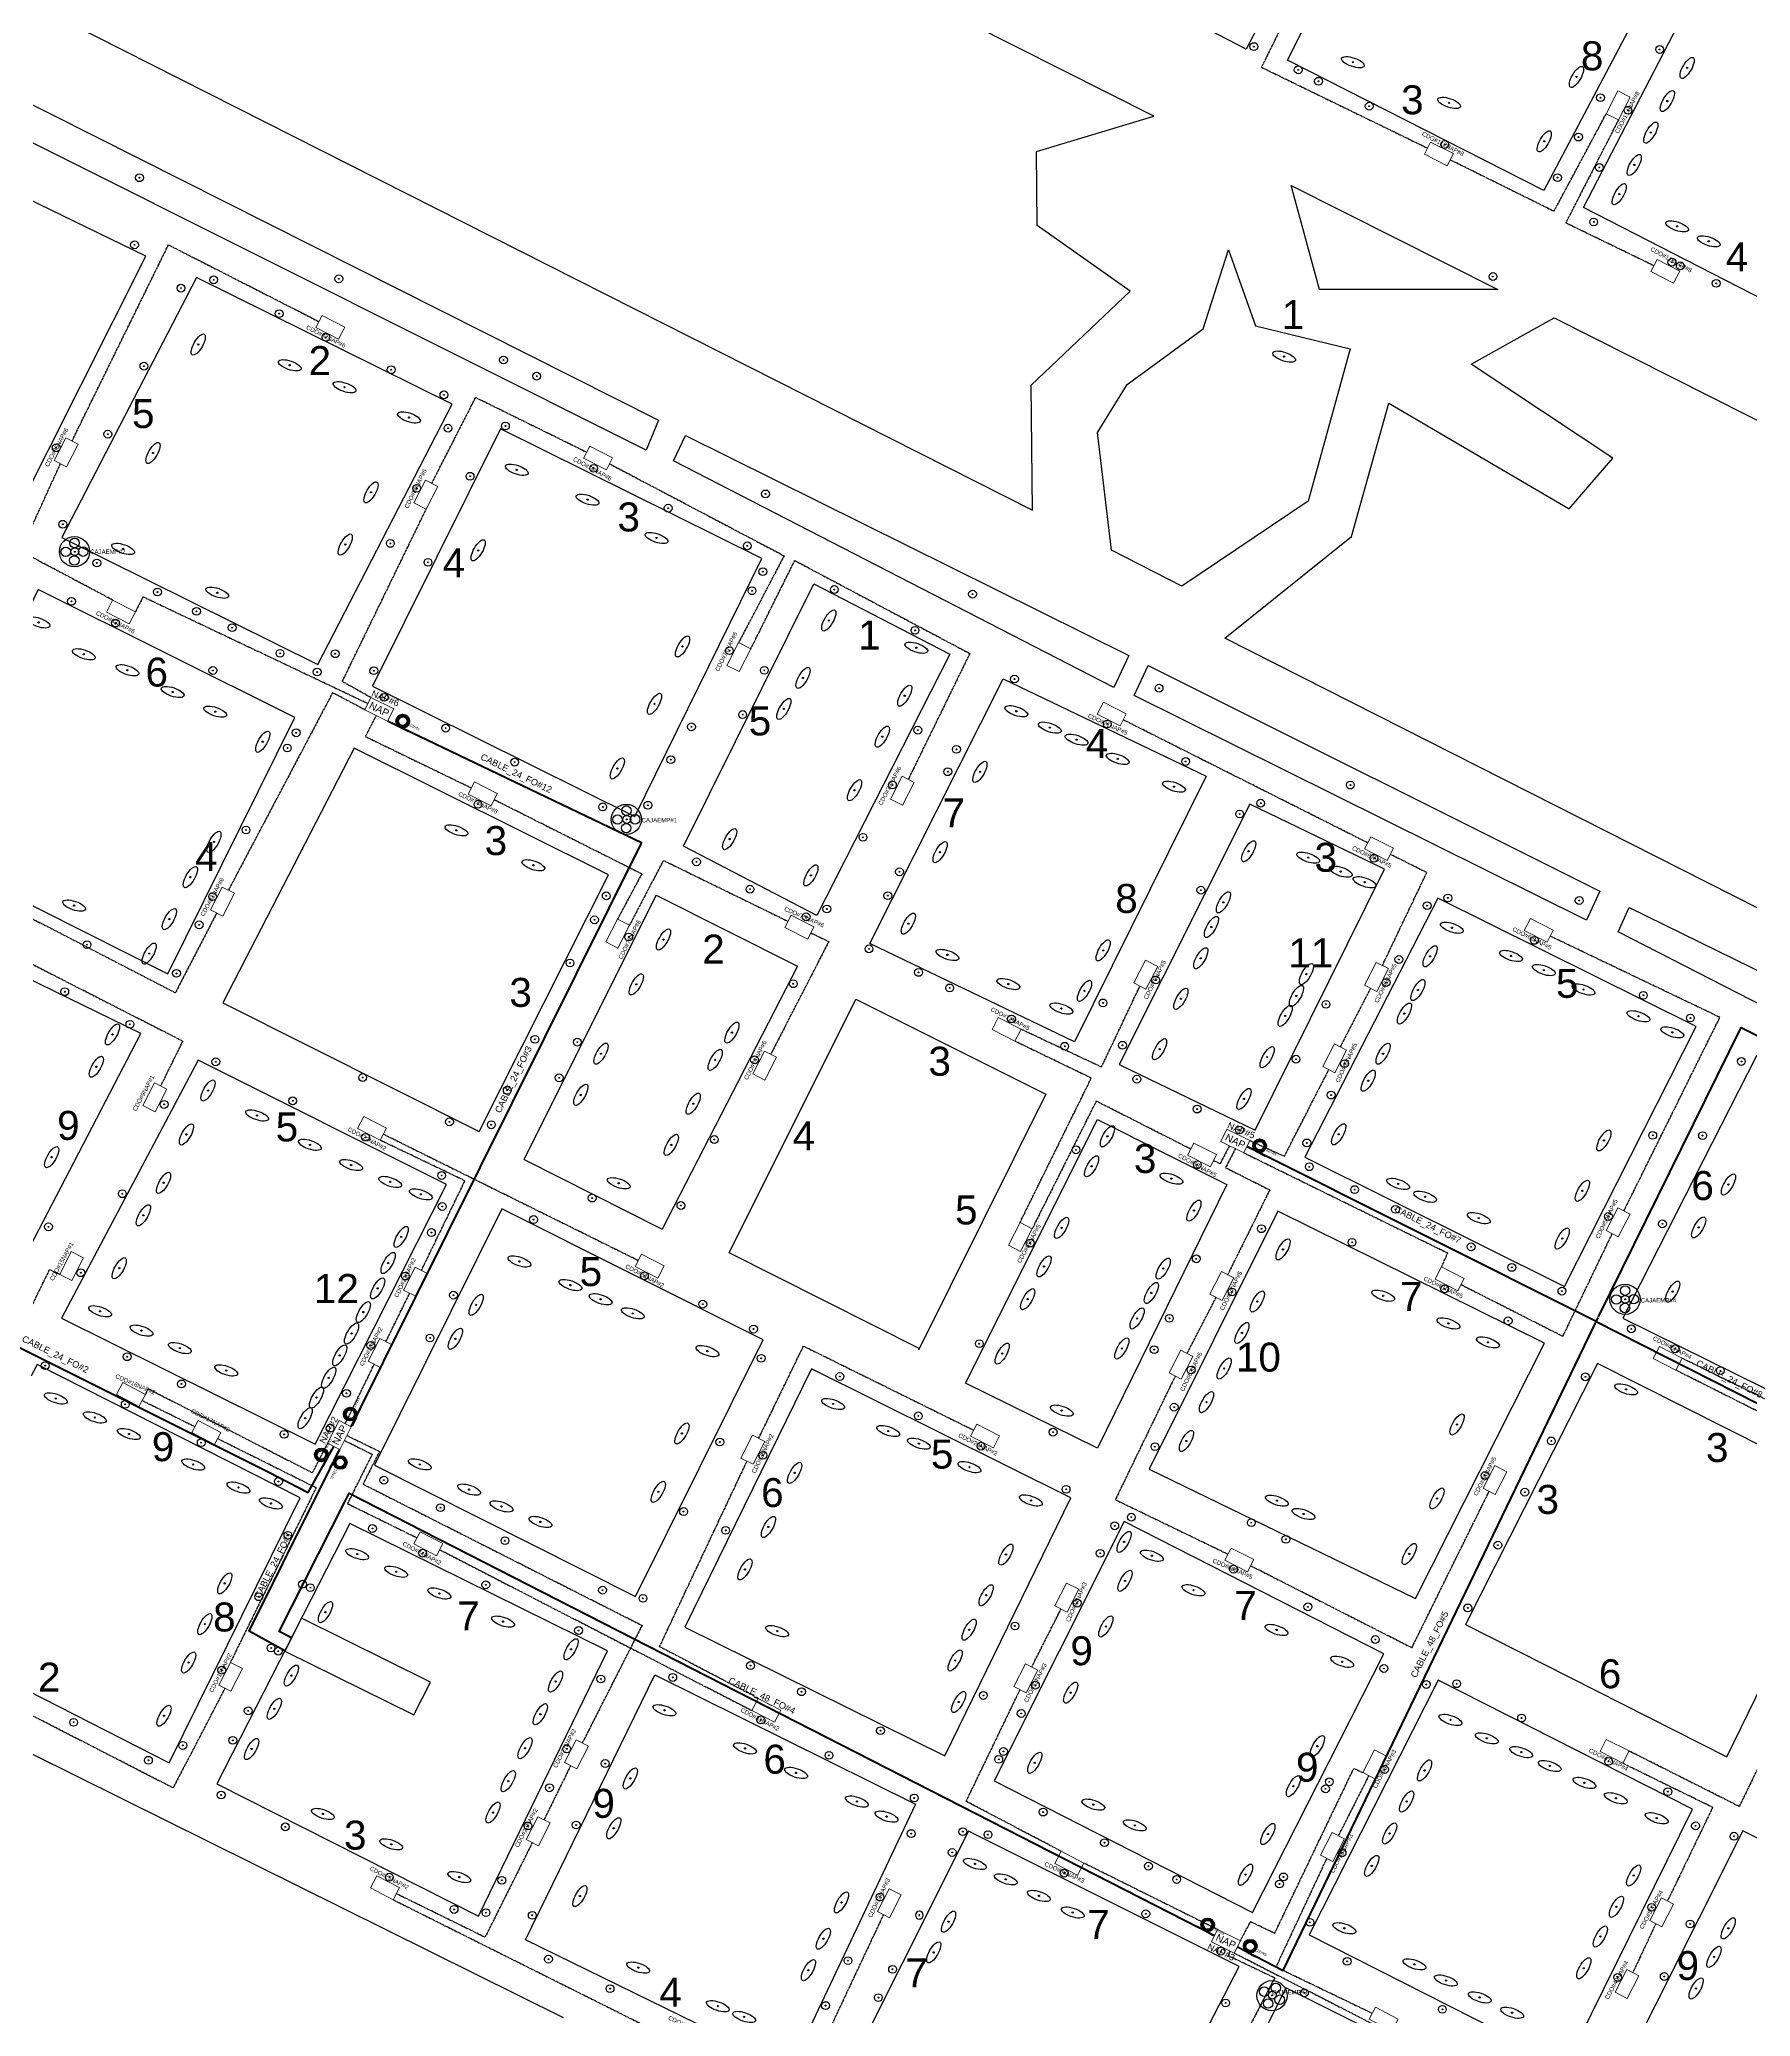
# Model space of a CAD drawing. Header units: metres. Extents: x 401117 to 403455, y 6344775 to 6346412.
# Drawn here: x 401949 to 402540, y 6345123 to 6345805 of the extents above; entities that cross this region are included whole.
import ezdxf
from ezdxf.enums import TextEntityAlignment as Align

# ---------------------------------------------------------------- set-up
doc = ezdxf.new("R2010")
doc.units = ezdxf.units.M
doc.header["$MEASUREMENT"] = 0
doc.linetypes.add('PHANTOM2', pattern=[1.25, 0.625, -0.125, 0.125, -0.125, 0.125, -0.125])
for name, color, linetype, lineweight in [('CDO', 10, 'Continuous', 20), ('Cluster', 62, 'Continuous', 30), ('Fibra_24_pelos_Diseño', 174, 'Continuous', 40), ('Fibra_48_pelos_Diseño', 32, 'Continuous', 40), ('Fibra_CDO_a_CDO', 12, 'PHANTOM2', 30), ('Fibra_NAP_a_CDO', 52, 'PHANTOM2', 30), ('NAP', 102, 'Continuous', 20), ('Nodos', 10, 'PHANTOM2', 25)]:
    doc.layers.add(name, color=color, linetype=linetype, lineweight=lineweight)
for name, color, linetype in [('CDO_name', 1, 'Continuous'), ('Empalmes', 212, 'Continuous'), ('HP_por_cuadra', 4, 'Continuous'), ('ID_CABLE', 7, 'Continuous'), ('Manzanas', 7, 'Continuous'), ('NAP_name', 102, 'Continuous'), ('Postes', 5, 'Continuous'), ('Propiedades_Servicio', 104, 'Continuous')]:
    doc.layers.add(name, color=color, linetype=linetype)
doc.layers.get('0').off()
doc.layers.get('Cluster').off()
doc.layers.get('Nodos').off()
doc.styles.get("Standard").update_dxf_attribs({"font": 'arial.ttf'})

# ---------------------------------------------------------------- blocks, each defined once
blk = doc.blocks.new('Postes')
at = {"layer": 'Postes'}
for radius in [1.35, 0.15]:
    blk.add_circle((0, 0), radius, dxfattribs=at)
blk = doc.blocks.new('HP')
blk.add_point((0, 0))
at = {"layer": 'Propiedades_Servicio'}
blk.add_circle((0, 0), 0.219, dxfattribs=at)
blk.add_ellipse((0, 0), major_axis=(2.06, 3.57), ratio=0.36506, dxfattribs=at)
blk = doc.blocks.new('HP_contador')
at = {"layer": 'HP_por_cuadra'}
blk.add_attdef('8', (-3.87, -5.87), '', height=10, dxfattribs=at)
blk = doc.blocks.new('Empalmes')
at = {"layer": 'Empalmes'}
for centre, radius in [((0, 0), 5.2), ((-3.01, -0.04), 1.64), ((0.04, 3.01), 1.64), ((3.01, 0.04), 1.64), ((-0.04, -3.01), 1.64)]:
    blk.add_circle(centre, radius, dxfattribs=at)
blk.add_point((0.01, 0), dxfattribs=at)
blk.add_point((0.01, 0), dxfattribs=at)
blk = doc.blocks.new('CDO')
at = {"layer": 'CDO'}
blk.add_lwpolyline([(-4.34, 2.51), (4.48, 2.35), (4.39, -2.37), (-4.43, -2.2)], close=True, dxfattribs=at)
at = {"layer": 'CDO', "color": 7, "flags": 2}
blk.add_attdef('CDO', (-3.67, -1.17), '', height=2.5, rotation=359.58865, dxfattribs=at)
blk = doc.blocks.new('NAP')
at = {"layer": 'NAP'}
blk.add_lwpolyline([(-4.46, -2.27), (4.36, -2.45), (4.46, 2.27), (-4.36, 2.45), (-4.46, -2.27)], dxfattribs=at)
at = {"layer": 'NAP', "color": 7}
blk.add_attdef('NAP', text='', height=2.5, rotation=359.05543, dxfattribs=at).set_placement((0.01, -1.26), align=Align.CENTER)
blk = doc.blocks.new('Ganancias')
for points in [[(0, -2.24), (-3.17, -2.3)], [(0, -1.58), (1.13, -1.51)], [(1.19, -1.91), (0, -1.88)], [(0, -2.24), (3.29, -2.28)]]:
    blk.add_lwpolyline(points)
for radius in [2.24, 1.88, 1.58]:
    blk.add_circle((0, 0), radius)
blk.add_attdef('10MTS', text='', height=1).set_placement((4.57, 0.44), align=Align.TOP_CENTER)
blk = doc.blocks.new('ACMAP_ANN_TEMPLATE_NAME_CAJA_DE_EMPALMES')
blk.add_attdef('NAME_CAJA_EMPALME', text='', height=1.5).set_placement((0, 0), align=Align.BOTTOM_LEFT)
blk = doc.blocks.new('ACMAP_ANN_TEMPLATE_NAME_CABLE')
blk.add_attdef('CABLE', text='', height=1.5).set_placement((0, 0), align=Align.MIDDLE)
blk = doc.blocks.new('ACMAP_ANN_TEMPLATE_NAME_CAJA_CDO')
at = {"layer": 'CDO_name'}
blk.add_attdef('NAME_CDO', text='', height=1.5, dxfattribs=at).set_placement((0, 0), align=Align.TOP_CENTER)
blk = doc.blocks.new('ACMAP_ANN_TEMPLATE_NAME_CAJA_NAP')
at = {"layer": 'NAP_name'}
blk.add_attdef('NAP', text='', height=1.5, dxfattribs=at).set_placement((0, 0), align=Align.TOP_CENTER)

msp = doc.modelspace()

# ---------------------------------------------------------------- linework, layer by layer
at = {"layer": 'Fibra_24_pelos_Diseño', "ltscale": 15}
for points in [[(402157.01, 6345527.46), (402157.15, 6345527.75), (402069.56, 6345569.85)], [(402057.03, 6345326.3), (402157.01, 6345527.46)], [(402486.63, 6345362.65), (402366.03, 6345422.95)], [(401855.86, 6345396.92), (402028.6, 6345310.63), (402042.19, 6345303.59), (402050.94, 6345319.5)], [(402486.63, 6345362.65), (402574.64, 6345318)], [(402034.11, 6345248.98), (402021.76, 6345255.68), (402045.44, 6345303.35), (402045.44, 6345303.35), (402053.04, 6345318.43)]]:
    msp.add_lwpolyline(points, dxfattribs=at)
at = {"layer": 'Fibra_48_pelos_Diseño'}
for points in [[(402487.37, 6345364.16), (402536.65, 6345464.12), (402749.83, 6345357.23), (402846.8, 6345544.67), (402873.33, 6345677.71), (402756.34, 6345734.73)], [(402362.78, 6345146.75), (402378.57, 6345138.58), (402487.29, 6345364)], [(402036.41, 6345253.48), (402032.1, 6345255.63), (402054.69, 6345300.09), (402056.27, 6345303.37), (402354.87, 6345150.65)]]:
    msp.add_lwpolyline(points, dxfattribs=at)
at = {"layer": 'Fibra_CDO_a_CDO'}
for points in [[(402406.33, 6345866.91), (402371.11, 6345795.47), (402428.4, 6345767.57)], [(402436.26, 6345763.56), (402472.08, 6345745.82), (402490.09, 6345779.46)], [(402494.29, 6345777.3), (402476.13, 6345741.81), (402506.53, 6345727.05)], [(401960.66, 6345666.5), (401993.92, 6345734.19), (402045.87, 6345707.7)], [(402084.78, 6345651.86), (402099.95, 6345681.52), (402138.28, 6345662.63)], [(401908.11, 6345652.26), (401945.08, 6345633.22), (401956.63, 6345658.65)], [(402146.14, 6345658.61), (402206.36, 6345626.87), (402190.69, 6345596.88)], [(401974.67, 6345611.59), (401905.96, 6345648.06)], [(402194.89, 6345594.73), (402210.04, 6345625.23), (402270.45, 6345593.15), (402249.2, 6345549.67)], [(402407.73, 6345527.82), (402323.39, 6345570.26)], [(402010.58, 6345503.61), (401996.28, 6345476.03), (401892.8, 6345529.51), (401903.02, 6345549.32)], [(402106.33, 6345542.73), (402157.28, 6345517.12), (402148.89, 6345501.49)], [(402412.82, 6345485.46), (402428.14, 6345517.53), (402415.59, 6345523.81)], [(402153.08, 6345499.34), (402164.78, 6345521.71), (402207.75, 6345500.71)], [(402215.61, 6345496.7), (402221.79, 6345493.74), (402201.76, 6345454.83)], [(401935.41, 6345491.79), (401998.85, 6345459.4), (401991.22, 6345443.89)], [(402496.18, 6345400.77), (402529.29, 6345467.57), (402470.73, 6345495.6)], [(402288.13, 6345463.55), (402315.92, 6345450.45), (402329.17, 6345478.39)], [(402398.38, 6345457.38), (402408.79, 6345477.61)], [(402287.79, 6345396.78), (402312.38, 6345446.61), (402285.99, 6345459.35)], [(402346.71, 6345422.1), (402314.07, 6345438.66), (402291.99, 6345394.63)], [(402081.19, 6345380.21), (402096.24, 6345411.15), (402067.03, 6345425.16)], [(402068.11, 6345427.26), (402156.05, 6345383.69)], [(402439.99, 6345375.32), (402475.12, 6345357.51), (402492.15, 6345392.92)], [(401930.24, 6345334), (401952.93, 6345380.56), (401956.39, 6345378.86)], [(402068.98, 6345355.68), (402077.16, 6345372.36)], [(402355.41, 6345370.9), (402345.36, 6345351.61)], [(402197.59, 6345322.25), (402213.07, 6345354.12), (402271.82, 6345325.08)], [(402516.32, 6345349.96), (402586.94, 6345315.18), (402596.7, 6345335.12)], [(402341.33, 6345343.76), (402320.68, 6345301.1), (402359.53, 6345282.32)], [(401984.85, 6345335.35), (402003.04, 6345326.33)], [(402010.86, 6345322.24), (402044.9, 6345305.25), (402015.32, 6345244.96)], [(402197.4, 6345232.54), (402163.39, 6345250.39), (402193.57, 6345314.4)], [(402367.39, 6345278.31), (402423.01, 6345250.03), (402449.65, 6345303.95)], [(402087.49, 6345283.85), (402195.22, 6345228.36)], [(402291.82, 6345243.36), (402301.95, 6345263.4)], [(402556.93, 6345238.26), (402535.97, 6345195.23), (402497.95, 6345214.37)], [(402013.41, 6345236.03), (401995.53, 6345201.62), (401943.45, 6345228.33)], [(402301.97, 6345179.77), (402269.2, 6345196.99), (402287.79, 6345235.51), (402287.79, 6345235.51)], [(402132.71, 6345209.28), (402123.51, 6345190.61)], [(402495.8, 6345210.17), (402526.83, 6345194.97), (402511.22, 6345162.62)], [(402408.13, 6345205.85), (402397.65, 6345185.15)], [(402119.49, 6345182.76), (402103.18, 6345150.07), (402072.55, 6345165.12)], [(402393.62, 6345177.3), (402376.1, 6345139.86), (402409.33, 6345123.86)], [(402071.46, 6345163.03), (402166.43, 6345115.54)], [(402240.66, 6345157.9), (402210.96, 6345094.76), (402247.75, 6345076.28)], [(402507.19, 6345154.77), (402499.24, 6345137.87)]]:
    msp.add_lwpolyline(points, dxfattribs=at)
at = {"layer": 'Fibra_NAP_a_CDO'}
for points in [[(402063.73, 6345577.98), (402053.92, 6345583.47), (402082.85, 6345642.94)], [(402062.69, 6345575.86), (401985.17, 6345612.66), (401982.53, 6345607.58)], [(402061.65, 6345573.75), (402050.58, 6345579.62), (402014.61, 6345511.46)], [(402065.61, 6345571.8), (402061.86, 6345564.5), (402098.47, 6345546.74)], [(402367.07, 6345425.06), (402379.01, 6345419.62), (402394.35, 6345449.53)], [(402360.06, 6345423.26), (402356.8, 6345417), (402354.56, 6345418.09)], [(402362.11, 6345422.25), (402358.7, 6345415.69), (402373.95, 6345408.02), (402359.44, 6345378.75)], [(402364.99, 6345420.83), (402435.32, 6345386.26), (402433.21, 6345381.44)], [(402054.93, 6345327.37), (402064.95, 6345347.83)], [(402573.6, 6345315.88), (402514.14, 6345345.79)], [(402048.84, 6345320.56), (402043.57, 6345310.36), (401986.88, 6345339.33), (401985.95, 6345337.44)], [(402054.63, 6345321.57), (402064.22, 6345316.78), (402055.71, 6345299.74), (402079.67, 6345287.94)], [(402055.48, 6345323.25), (402066.75, 6345317.78), (402061.08, 6345306.48), (402157.34, 6345257.72), (402136.73, 6345217.14)], [(402363.82, 6345148.86), (402367.33, 6345155.47), (402375.71, 6345151.53), (402402.96, 6345208.36), (402406.03, 6345206.92)], [(402355.91, 6345152.76), (402309.78, 6345175.68)], [(402360.26, 6345145.36), (402359.56, 6345143.79), (402375.69, 6345136.11), (402353.6, 6345093.47)], [(402361.74, 6345144.63), (402473.74, 6345087.32), (402460.75, 6345059.59)]]:
    msp.add_lwpolyline(points, dxfattribs=at)
at = {"layer": 'Manzanas'}
for p, q in [((402343.67, 6345616.44), (402319.32, 6345628.77)), ((402116.69, 6345418.56), (402164.28, 6345394.45))]:
    msp.add_line(p, q, dxfattribs=at)
for points in [[(401909.25, 6345836.38), (402292.07, 6345642.57), (402291.64, 6345685.71), (402325.83, 6345718.15), (402293.67, 6345740.89), (402293.42, 6345766.42), (402334.01, 6345778.54), (401968.8, 6345962.61), (401909.25, 6345836.38)], [(402414.45, 6345894.86), (402365.86, 6345801.75), (402278.53, 6345847.04), (402328.5, 6345940.45), (402414.45, 6345894.86)], [(402468.52, 6345752.99), (402380.1, 6345797.91), (402425.77, 6345889.1), (402515.7, 6345842.33), (402468.52, 6345752.99)], [(402617.5, 6345790.68), (402571.32, 6345701.43), (402482.19, 6345747.02), (402528.03, 6345835.54), (402617.5, 6345790.68)], [(402130.3, 6345122.33), (401672.29, 6345349.49), (401661.56, 6345366.02), (401868.73, 6345805.43)], [(401887.44, 6345799.15), (401885.82, 6345802.69), (401886.15, 6345806.56), (401888.08, 6345808.49), (401893.56, 6345809.46), (402163.02, 6345673.66), (402158.83, 6345663.35), (401887.44, 6345799.15)], [(401852.02, 6345685.07), (401941.24, 6345640.97), (401986.16, 6345730.22), (401895.38, 6345774.32), (401852.02, 6345685.07)], [(402452.67, 6345718.73), (402391.08, 6345718.8), (402381.41, 6345754.64), (402452.67, 6345718.73)], [(402319.32, 6345628.77), (402314.52, 6345669.45), (402324.76, 6345686.04), (402350.94, 6345705.23), (402359.72, 6345732.51), (402369, 6345706.26), (402401.73, 6345698.32), (402387.23, 6345645.68), (402343.67, 6345616.44)], [(402091.79, 6345679.15), (402003.56, 6345722.91), (401957.13, 6345633.23), (402045.42, 6345589.37), (402091.79, 6345679.15)], [(402472.07, 6345708.94), (402822.47, 6345532.26), (402753.37, 6345398.34), (402358.41, 6345598.46), (402402.23, 6345633.57), (402415.1, 6345679.52), (402477.26, 6345643.1), (402492.38, 6345660.51), (402443.44, 6345692.98), (402472.07, 6345708.94)], [(402108.46, 6345670.7), (402064.38, 6345581.84), (402154.88, 6345536.91), (402198.7, 6345625.96), (402108.46, 6345670.7)], [(402168.16, 6345659.62), (402172.37, 6345668.34), (402325.33, 6345592.43), (402320.15, 6345581.45), (402168.16, 6345659.62)], [(401948.98, 6345615.28), (401906.13, 6345526.69), (401993.76, 6345482.6), (402037.53, 6345571.04), (401948.98, 6345615.28)], [(402263.54, 6345592.87), (402217.63, 6345502.73), (402171.63, 6345526.68), (402216.64, 6345617.22), (402263.54, 6345592.87)], [(402352.03, 6345550.84), (402306.53, 6345459.11), (402235.95, 6345493.02), (402281.95, 6345584.44), (402352.03, 6345550.84)], [(402327.12, 6345578.68), (402331.97, 6345589.01), (402487.84, 6345511.16), (402483.31, 6345501.15), (402327.12, 6345578.68)], [(402145.73, 6345516.71), (402057.96, 6345560.46), (402012.64, 6345472.62), (402101.13, 6345428.17), (402145.73, 6345516.71)], [(402367.1, 6345541.17), (402322.04, 6345451.27), (402368.89, 6345428.64), (402413.58, 6345518.76), (402367.1, 6345541.17)], [(402116.69, 6345418.56), (402162.28, 6345509.71), (402211.05, 6345485.18), (402164.28, 6345394.45)], [(401984.37, 6345461.98), (401894.34, 6345505.91), (401849.14, 6345417.15), (401938.45, 6345373.67), (401984.37, 6345461.98)], [(402521.13, 6345464.38), (402431.96, 6345508.69), (402386.11, 6345419.27), (402475.67, 6345374.7), (402521.13, 6345464.38)], [(402494.14, 6345497.11), (402498.02, 6345505.51), (402752.2, 6345380.82), (402746.4, 6345367.82), (402494.14, 6345497.11)], [(402253, 6345353.23), (402187.39, 6345386.29), (402231.11, 6345473.88), (402296.66, 6345441.11), (402252.73, 6345352.7)], [(402089.84, 6345409.87), (402004.2, 6345452.84), (401957.03, 6345363.72), (402044.59, 6345320.23), (402089.84, 6345409.87)], [(402627.76, 6345412.11), (402541.92, 6345454.26), (402495.85, 6345363.78), (402582.6, 6345320.83), (402627.76, 6345412.11)], [(402268.93, 6345341.33), (402314.57, 6345432.36), (402359.14, 6345409.86), (402314.57, 6345318.83), (402268.93, 6345341.33)], [(402199.1, 6345356.32), (402108.93, 6345401.44), (402065.03, 6345313), (402155.08, 6345267.7), (402199.1, 6345356.32)], [(402376.79, 6345400.66), (402332.36, 6345311.69), (402424.25, 6345266.99), (402468.82, 6345355.08), (402376.79, 6345400.66)], [(401994.21, 6345210.31), (402039.36, 6345301.79), (401948.66, 6345347.71), (401901.26, 6345257.67), (401994.21, 6345210.31)], [(402172.17, 6345257.11), (402261.87, 6345212.69), (402305.29, 6345301.78), (402215.86, 6345346.23), (402172.17, 6345257.11)], [(402531.65, 6345212.37), (402576.05, 6345303.28), (402487.04, 6345348.06), (402441.55, 6345258.02), (402531.65, 6345212.37)], [(402100.88, 6345157.35), (402145.46, 6345248.92), (402056.53, 6345292.86), (402010.66, 6345203.07), (402100.88, 6345157.35)], [(402413.3, 6345247.9), (402323.67, 6345293.58), (402278.84, 6345204.07), (402368.06, 6345158.68), (402413.3, 6345247.9)], [(402208.3, 6345104.55), (402117.08, 6345149.17), (402161.73, 6345240.62), (402251.72, 6345196.07), (402208.01, 6345103.6)], [(402519.79, 6345194.28), (402432.06, 6345238.82), (402387.55, 6345150.87), (402476.28, 6345105.91), (402519.79, 6345194.28)], [(402316.87, 6345049.93), (402363.39, 6345139.96), (402269.98, 6345186.68), (402224.12, 6345095.1), (402316.87, 6345049.93)], [(402491.76, 6345096.24), (402582.79, 6345049.03), (402628.26, 6345141.67), (402537.25, 6345186.87), (402491.76, 6345096.24)], [(402423.25, 6344995.95), (402467.3, 6345088.73), (402379.5, 6345132.58), (402333.79, 6345040.55), (402423.25, 6344995.95)]]:
    msp.add_lwpolyline(points, dxfattribs=at)
at = {"layer": 'Manzanas', "color": 20}
msp.add_lwpolyline([(402039.87, 6345260.25), (402034.07, 6345248.87), (402078.62, 6345226.84), (402084.41, 6345238.16)], close=True, dxfattribs=at)

# ---------------------------------------------------------------- block references
at = {"layer": 'CDO'}
for p, rotation in [((402494.25, 6345782.25), 63.90027198787766), ((402432.27, 6345765.51), 334.0033842044514), ((402510.41, 6345724.99), 334.0033842044514), ((402049.74, 6345705.64), 334.0033842044514), ((401958.7, 6345662.52), 63.90027198787766), ((402142.15, 6345660.57), 334.0033842044514), ((402082.82, 6345647.89), 63.90027198787766), ((401977.47, 6345607.43), 334.0033842044514), ((402190.83, 6345591.83), 63.90027198787766), ((402319.41, 6345572.21), 334.0033842044514), ((402247.24, 6345545.7), 63.90027198787766), ((402102.35, 6345544.68), 334.0033842044514), ((402411.6, 6345525.76), 334.0033842044514), ((402012.65, 6345507.48), 63.90027198787766), ((402211.63, 6345498.65), 334.0033842044514), ((402149.02, 6345496.44), 63.90027198787766), ((402466.75, 6345497.56), 334.0033842044514), ((402331.23, 6345482.26), 63.90027198787766), ((402410.86, 6345481.48), 63.90027198787766), ((402283.08, 6345463.4), 334.0033842044514), ((402199.72, 6345450.89), 63.90027198787766), ((402396.42, 6345453.4), 63.90027198787766), ((401989.26, 6345439.91), 63.90027198787766), ((402064.13, 6345429.21), 334.0033842044514), ((402350.58, 6345420.04), 334.0033842044514), ((402494.22, 6345396.79), 63.90027198787766), ((402287.93, 6345391.73), 63.90027198787766), ((401960.55, 6345381.65), 63.90027198787766), ((402079.23, 6345376.24), 63.90027198787766), ((402159.93, 6345381.63), 334.0033842044514), ((402357.47, 6345374.77), 63.90027198787766), ((402436.01, 6345377.28), 334.0033842044514), ((402067.02, 6345351.7), 63.90027198787766), ((402343.4, 6345347.63), 63.90027198787766), ((402511.23, 6345349.85), 334.0033842044514), ((401980.89, 6345337.34), 333.4595966738368), ((402006.89, 6345324.23), 333.4595966738368), ((402275.7, 6345323.02), 334.0033842044514), ((402195.63, 6345318.27), 63.90027198787766), ((402451.72, 6345307.83), 63.90027198787766), ((402083.53, 6345285.84), 333.4595966738368), ((402363.41, 6345280.26), 334.0033842044514), ((402304.01, 6345267.27), 63.90027198787766), ((402015.47, 6345239.91), 63.98642247090678), ((402289.86, 6345239.38), 63.90027198787766), ((402200.16, 6345228.35), 333.4595966738368), ((402134.77, 6345213.15), 63.98642247090678), ((402492.89, 6345214.22), 334.0033842044514), ((402410.2, 6345209.72), 63.90027198787766), ((402121.55, 6345186.63), 63.98642247090678), ((402395.69, 6345181.17), 63.90027198787766), ((402304.73, 6345175.58), 333.4595966738368), ((402068.59, 6345167.11), 333.4595966738368), ((402242.73, 6345161.77), 63.98642247090678), ((402509.26, 6345158.64), 63.90027198787766), ((402497.28, 6345133.89), 63.90027198787766), ((402413.19, 6345121.77), 333.4595966738368)]:
    msp.add_blockref('CDO', p, dxfattribs=dict(at, rotation=rotation))
at = {"layer": 'CDO_name'}
for p, rotation, values in [((402496.66, 6345780.22), 62.46259703455755, {'NAME_CDO': 'CDO#114NAP#8'}), ((402434.09, 6345769.71), 332.8439646512893, {'NAME_CDO': 'CDO#112NAP#8'}), ((402512.87, 6345729.71), 331.2862741938566, {'NAME_CDO': 'CDO#116NAP#8'}), ((402048.58, 6345703.23), 333.4596699471315, {'NAME_CDO': 'CDO#82NAP#6'}), ((401954.66, 6345664.67), 61.72447730536977, {'NAME_CDO': 'CDO#85NAP#6'}), ((402140.58, 6345657.54), 331.1395163309676, {'NAME_CDO': 'CDO#79NAP#6'}), ((402078.53, 6345650.38), 63.84460303303533, {'NAME_CDO': 'CDO#80NAP#6'}), ((401976, 6345604.65), 332.9639329346925, {'NAME_CDO': 'CDO#83NAP#6'}), ((402185.74, 6345594.14), 63.90021042202357, {'NAME_CDO': 'CDO#77NAP#6'}), ((402318.4, 6345569.37), 335.1188058419224, {'NAME_CDO': 'CDO#71NAP#5'}), ((402242.2, 6345547.83), 62.42186779636727, {'NAME_CDO': 'CDO#73NAP#6'}), ((402101.08, 6345542.31), 334.3141716262377, {'NAME_CDO': 'CDO#78NAP#6'}), ((402409.5, 6345523.65), 334.2548509033337, {'NAME_CDO': 'CDO#67NAP#5'}), ((402008.35, 6345509.48), 61.53116027416547, {'NAME_CDO': 'CDO#81NAP#6'}), ((402213.61, 6345502.85), 336.2943557786651, {'NAME_CDO': 'CDO#75NAP#6'}), ((402152.39, 6345494.76), 63.41018237681759, {'NAME_CDO': 'CDO#76NAP#6'}), ((402464.81, 6345495.5), 333.1970106458234, {'NAME_CDO': 'CDO#62NAP#5'}), ((402333.64, 6345480.88), 63.59399141412216, {'NAME_CDO': 'CDO#70NAP#5'}), ((402413.26, 6345479.7), 63.60998846309785, {'NAME_CDO': 'CDO#66NAP#5'}), ((402284.73, 6345467.77), 332.4785441225862, {'NAME_CDO': 'CDO#72NAP#5'}), ((402195.76, 6345453.11), 63.4102014725387, {'NAME_CDO': 'CDO#74NAP#6'}), ((402399.66, 6345452.21), 64.9594341901382, {'NAME_CDO': 'CDO#65NAP#5'}), ((401984.66, 6345441.76), 61.994860942004, {'NAME_CDO': 'CDO#9NAP#1'}), ((402062.83, 6345426.31), 331.9531931201576, {'NAME_CDO': 'CDO#22NAP#2'}), ((402349.35, 6345417.17), 331.3808488744178, {'NAME_CDO': 'CDO#68NAP#5'}), ((402489.52, 6345398.33), 63.80701330683379, {'NAME_CDO': 'CDO#59NAP#5'}), ((402290.23, 6345389.83), 61.44450634219217, {'NAME_CDO': 'CDO#69NAP#5'}), ((401956.41, 6345383.71), 61.31685422229722, {'NAME_CDO': 'CDO#15NAP#1'}), ((402074.9, 6345378.05), 64.77715831398713, {'NAME_CDO': 'CDO#21NAP#2'}), ((402158.66, 6345379), 331.9531818383211, {'NAME_CDO': 'CDO#23NAP#2'}), ((402359.93, 6345373.54), 63.62497163130332, {'NAME_CDO': 'CDO#64NAP#5'}), ((402434.17, 6345375.06), 334.494305956479, {'NAME_CDO': 'CDO#61NAP#5'}), ((402063.15, 6345354.29), 62.15037110189905, {'NAME_CDO': 'CDO#20NAP#2'}), ((402513.21, 6345354.24), 332.4725285814512, {'NAME_CDO': 'CDO#46NAP#4'}), ((402346.16, 6345345.63), 64.01696828302778, {'NAME_CDO': 'CDO#63NAP#5'}), ((401982.83, 6345341.6), 336.8238121742979, {'NAME_CDO': 'CDO#16NAP#2'}), ((402008.79, 6345329.13), 332.6753020549825, {'NAME_CDO': 'CDO#17NAP#2'}), ((402198.27, 6345317.33), 64.41602605650264, {'NAME_CDO': 'CDO#28NAP#2'}), ((402273.62, 6345320.83), 333.4595976072534, {'NAME_CDO': 'CDO#29NAP#2'}), ((402447.56, 6345309.55), 62.69808212463739, {'NAME_CDO': 'CDO#58NAP#5'}), ((402081.77, 6345283.27), 331.8891097710763, {'NAME_CDO': 'CDO#24NAP#2'}), ((402361.43, 6345277.94), 336.4479266061749, {'NAME_CDO': 'CDO#60NAP#5'}), ((402306.55, 6345266.09), 65.45544008733702, {'NAME_CDO': 'CDO#34NAP#3'}), ((402011.2, 6345241.69), 63.41022833856361, {'NAME_CDO': 'CDO#19NAP#2'}), ((402292.41, 6345238.24), 63.02856080127152, {'NAME_CDO': 'CDO#33NAP#3'}), ((402198.4, 6345225.95), 332.2240565523725, {'NAME_CDO': 'CDO#31NAP#2'}), ((402129.97, 6345215.63), 62.62490965220301, {'NAME_CDO': 'CDO#27NAP#2'}), ((402412.9, 6345208.57), 61.5811296937413, {'NAME_CDO': 'CDO#39NAP#3'}), ((402491.2, 6345212.07), 333.4596343633058, {'NAME_CDO': 'CDO#47NAP#4'}), ((402116.72, 6345188.18), 62.62490965220301, {'NAME_CDO': 'CDO#26NAP#2'}), ((402398.07, 6345179.36), 63.10527312073223, {'NAME_CDO': 'CDO#38NAP#3'}), ((402303.44, 6345173.15), 335.862143673846, {'NAME_CDO': 'CDO#36NAP#3'}), ((402070.46, 6345171.25), 332.4433318513544, {'NAME_CDO': 'CDO#25NAP#2'}), ((402238.48, 6345164.01), 64.06922646433165, {'NAME_CDO': 'CDO#32NAP#3'}), ((402504.93, 6345159.97), 61.67345295064955, {'NAME_CDO': 'CDO#50NAP#4'}), ((402492.98, 6345135.65), 61.7367906679207, {'NAME_CDO': 'CDO#49NAP#4'}), ((402173.51, 6345119.91), 334.0499319697032, {'NAME_CDO': 'CDO#30NAP#2'})]:
    msp.add_blockref('ACMAP_ANN_TEMPLATE_NAME_CAJA_CDO', p, dxfattribs=dict(at, rotation=rotation)).add_auto_attribs(values)
at = {"layer": 'Cluster', "rotation": 334.9351310527323}
for p in [(402066.65, 6345573.91), (402362.07, 6345424.89), (402358.82, 6345148.7)]:
    msp.add_blockref('NAP', p, dxfattribs=at).add_auto_attribs({'NAP': 'NAP'})
at = {"layer": 'Empalmes'}
for p in [(401961.49, 6345628.27), (402151.93, 6345535.88), (402496.57, 6345370.26)]:
    msp.add_blockref('Empalmes', p, dxfattribs=at)
for p, values in [((401966.89, 6345627.09), {'NAME_CAJA_EMPALME': 'CAJAEMP#2'}), ((402157.22, 6345534.42), {'NAME_CAJA_EMPALME': 'CAJAEMP#1'}), ((402501.97, 6345368.72), {'NAME_CAJA_EMPALME': 'CAJAEMP#4'}), ((402374.72, 6345129.92), {'NAME_CAJA_EMPALME': 'CAJAEMP#3'})]:
    msp.add_blockref('ACMAP_ANN_TEMPLATE_NAME_CAJA_DE_EMPALMES', p, dxfattribs=at).add_auto_attribs(values)
at = {"layer": 'Empalmes', "rotation": 63.14611566921733}
msp.add_blockref('Empalmes', (402374.72, 6345129.92), dxfattribs=at)
at = {"layer": 'Fibra_24_pelos_Diseño'}
for p, rotation in [((402074.8, 6345569.81), 334.1632346316972), ((402370.45, 6345423.26), 333.5205212744322), ((402056.66, 6345330.63), 63.19442711559416), ((402046.73, 6345316.56), 61.35613975816855), ((402053.19, 6345313.94), 241.7271993442944)]:
    msp.add_blockref('Ganancias', p, dxfattribs=dict(at, rotation=rotation)).add_auto_attribs({'10MTS': '12mts'})
at = {"layer": 'Fibra_48_pelos_Diseño'}
for p, rotation in [((402352.56, 6345154.36), 332.7488984769781), ((402367.21, 6345146.98), 332.6585177921318)]:
    msp.add_blockref('Ganancias', p, dxfattribs=dict(at, rotation=rotation)).add_auto_attribs({'10MTS': '12mts'})
at = {"layer": 'HP_por_cuadra'}
for p, values in [((401992.06, 6345320.27), {'8': '9'}), ((402013.2, 6345261.49), {'8': '8'}), ((402097.46, 6345261.85), {'8': '7'}), ((401952.77, 6345240.74), {'8': '2'}), ((402144.1, 6345197.17), {'8': '9'}), ((402058.37, 6345186.2), {'8': '3'}), ((402167.16, 6345131.96), {'8': '4'})]:
    msp.add_blockref('HP_contador', p, dxfattribs=at).add_auto_attribs(values)
at = {"layer": 'ID_CABLE', "xscale": 1.5, "yscale": 1.5, "zscale": 1.5, "rotation": 333.9947660792791}
msp.add_blockref('ACMAP_ANN_TEMPLATE_NAME_CABLE', (402113.82, 6345551.53), dxfattribs=at).add_auto_attribs({'CABLE': 'CABLE_24_FO#12'})
at = {"layer": 'ID_CABLE', "color": 7, "xscale": 1.5, "yscale": 1.5, "zscale": 1.5}
for p, rotation, values in [((402113.22, 6345446.01), 64.15477273673093, {'CABLE': 'CABLE_24_FO#3'}), ((402428.39, 6345395.74), 333.4364691812672, {'CABLE': 'CABLE_24_FO#7'}), ((401954.78, 6345351.02), 333.5713916463006, {'CABLE': 'CABLE_24_FO#2'}), ((402532.47, 6345342.52), 333.0985453736831, {'CABLE': 'CABLE_24_FO#8'}), ((402030.4, 6345278.4), 63.23406638665975, {'CABLE': 'CABLE_24_FO#1'}), ((402429.37, 6345251.02), 63.33550940527958, {'CABLE': 'CABLE_48_FO#5'}), ((402198.6, 6345233.22), 334.2356438567206, {'CABLE': 'CABLE_48_FO#4'})]:
    msp.add_blockref('ACMAP_ANN_TEMPLATE_NAME_CABLE', p, dxfattribs=dict(at, rotation=rotation)).add_auto_attribs(values)
at = {"layer": 'Manzanas'}
for p in [(401983.92, 6345757.34), (401982.23, 6345734.17), (402009.53, 6345722.11), (402052.72, 6345722.46), (401998.25, 6345719.24), (402032.12, 6345710.45), (402048.28, 6345702.29), (401985.46, 6345692.3), (402109.55, 6345694.45), (402070.79, 6345691.08), (402121, 6345688.86), (402088.99, 6345682.4), (401973, 6345668.84), (402110.2, 6345671.68), (401955.21, 6345664.14), (402140.65, 6345657.07), (402199.96, 6345648.22), (401957.46, 6345637.75), (402166.36, 6345643.32), (401961.64, 6345628.28), (401969.23, 6345624.39), (402193.67, 6345630.29), (402199.04, 6345621.41), (401960.47, 6345611.15), (401990.13, 6345614.36), (402223.69, 6345615.22), (402271.4, 6345613.63), (401975.67, 6345603.65), (402003.62, 6345607.7), (402015.92, 6345602.06), (402251.56, 6345601.13), (402032.43, 6345593.21), (402009.26, 6345587.28), (402045.25, 6345586.75), (402285.88, 6345584.33), (402068.35, 6345578), (402335.77, 6345581.16), (402089.58, 6345567.39), (402317.89, 6345568.81), (402344.93, 6345555.89), (402113.4, 6345555.66), (402401.78, 6345547.74), (402100.73, 6345541.12), (402143.78, 6345540.2), (402152.08, 6345535.88), (402363.59, 6345537.75), (402370.84, 6345541.47), (402409.95, 6345522.48), (402176.15, 6345521.24), (402194.6, 6345511.79), (402435.44, 6345508.78), (402213.97, 6345502.28), (402428.28, 6345506.12), (402480.76, 6345507.88), (401965.81, 6345492.65), (402235.68, 6345491.21), (402465.3, 6345494.13), (402252.78, 6345483.08), (401958.14, 6345476.41), (402263.51, 6345477.73), (402502.89, 6345475.18), (402519.11, 6345467.33), (401980.63, 6345465.17), (402284.85, 6345466.99), (402303.21, 6345457.59), (402010.26, 6345452.23), (402060.95, 6345446.8), (402536.71, 6345452.35), (402328.09, 6345446.24), (402036.81, 6345438.76), (402348.9, 6345435.91), (402061.94, 6345426.15), (402090.9, 6345431.49), (402363.5, 6345428.68), (402088.2, 6345413), (402348.96, 6345416.7), (402387.62, 6345416.01), (402403.27, 6345408.13), (402140.16, 6345405.2), (402417.33, 6345401.31), (401952.53, 6345395.29), (402119.92, 6345397.78), (402402.36, 6345389.93), (402443.45, 6345388.38), (401963.68, 6345379.43), (402457.5, 6345381.27), (402158.17, 6345378.35), (402434.33, 6345373.88), (402474.79, 6345373.08), (402178.32, 6345368.57), (402195.81, 6345359.98), (402456.22, 6345362.83), (402498.73, 6345360.07), (402513.84, 6345353.18), (401951.4, 6345347.37), (401979.67, 6345350.44), (402529.46, 6345345.62), (401998.44, 6345341.06), (402225.61, 6345343.63), (401979.02, 6345334.01), (402049.7, 6345325.76), (402252.69, 6345330.02), (402299.19, 6345324.4), (402005.25, 6345320.78), (402033.83, 6345323.64), (402274.31, 6345319.58), (402031.9, 6345307.36), (402068.26, 6345307.82), (402303.68, 6345304.67), (402087.77, 6345298.34), (402064.32, 6345291.14), (402326.2, 6345295.06), (402367.6, 6345293.17), (402035.15, 6345288.78), (402110.05, 6345286.95), (402379.54, 6345287.44), (402081.65, 6345282.64), (402361.46, 6345277.13), (402103.43, 6345271.71), (402143.72, 6345269.87), (402387.13, 6345264.14), (402135.45, 6345255.95), (402410.39, 6345252.83), (402194.79, 6345243.85), (402167.95, 6345239.76), (402438.47, 6345237.58), (402212.39, 6345234.82), (401961.21, 6345224.28), (402460.87, 6345225.73), (402239.66, 6345221.37), (401987.01, 6345211.17), (402221.85, 6345212.87), (402490.9, 6345210.8), (402012.12, 6345199.17), (402251.29, 6345198.13), (402511.36, 6345200.35), (402034.24, 6345188.2), (402295.76, 6345193.29), (402276.72, 6345185.51), (402316.95, 6345182.72), (402332.11, 6345174.64), (402070.16, 6345170.8), (402303.04, 6345172.23), (402341.84, 6345170.03), (402092.49, 6345159.69), (402331.18, 6345158.17), (402125.08, 6345142.53), (402357.08, 6345145.28), (402400.66, 6345141.76), (402146.32, 6345132.36), (402385.92, 6345130.91), (402433.53, 6345125.2)]:
    msp.add_blockref('Postes', p, dxfattribs=at)
at = {"layer": 'Manzanas', "rotation": 180.1267967504822}
msp.add_blockref('Postes', (402198.37, 6345225.1), dxfattribs=at)
at = {"layer": 'NAP', "rotation": 64.28325117274534}
msp.add_blockref('NAP', (402052.93, 6345323.43), dxfattribs=at).add_auto_attribs({'NAP': 'NAP'})
at = {"layer": 'NAP_name', "xscale": 1.5, "yscale": 1.5, "zscale": 1.5}
for p, rotation, values in [((402069.19, 6345578.74), 338.1355809451879, {'NAP': 'NAP#6'}), ((402364.57, 6345429.62), 337.1576108709808, {'NAP': 'NAP#5'}), ((402048.22, 6345325.7), 62.17300392025111, {'NAP': 'NAP#2'}), ((402357.67, 6345145.99), 335.1598970561502, {'NAP': 'NAP#3'})]:
    msp.add_blockref('ACMAP_ANN_TEMPLATE_NAME_CAJA_NAP', p, dxfattribs=dict(at, rotation=rotation)).add_auto_attribs(values)
at = {"layer": 'Nodos'}
msp.add_blockref('HP_contador', (402381.97, 6345710.97), dxfattribs=at).add_auto_attribs({'8': '1'})
at = {"layer": 'Postes'}
for p in [(402368.48, 6345802.61), (402508.5, 6345801.62), (402383.79, 6345794.57), (402390.78, 6345790.64), (402408.28, 6345782.05), (402488.11, 6345784.96), (402497.59, 6345780.64), (402434.37, 6345768.8), (402480.49, 6345771.38), (402487.7, 6345760.89), (402473.28, 6345757.39), (402485.75, 6345742.08), (402512.74, 6345728.22), (402515.62, 6345726.93), (402450.99, 6345723.24), (402528.03, 6345720.88), (402090.41, 6345670.9), (402098.01, 6345654.32), (402079.57, 6345650.17), (402070.5, 6345631.14), (402083.49, 6345624.61), (402195.31, 6345614.81), (402051.47, 6345593.06), (402187.49, 6345594.11), (402064.79, 6345587.2), (402199.55, 6345587.34), (402192.08, 6345572.07), (402038.01, 6345565.79), (402174.4, 6345567.83), (402252.52, 6345566.7), (402034.96, 6345560.53), (402167.3, 6345556.5), (402265.84, 6345560.05), (402262.86, 6345552.34), (402243.75, 6345547.77), (402159.36, 6345540.77), (402020.69, 6345532.23), (402233.58, 6345529.7), (402246.2, 6345517.8), (402009.19, 6345509.25), (402145, 6345509.49), (402242.17, 6345509.57), (402350.2, 6345511.47), (402140.95, 6345501.23), (402221.13, 6345504.98), (402004.53, 6345499.52), (402152.76, 6345495.32), (402418.53, 6345487.55), (401996.69, 6345482.75), (402132.5, 6345486.34), (402209.54, 6345479.17), (402334.57, 6345480.45), (402414.12, 6345479.62), (402316.43, 6345472.55), (402393.38, 6345472.08), (402120.38, 6345459.98), (402135.03, 6345459.02), (402323.15, 6345457.94), (402128.75, 6345446.71), (402196.18, 6345452.92), (402383.02, 6345453.13), (402399.78, 6345451.59), (402110.84, 6345442.41), (402395.14, 6345440.75), (401992.43, 6345437.52), (402105.33, 6345430.5), (402506.13, 6345426.85), (402523.33, 6345426.75), (402182.28, 6345425.4), (402307.11, 6345421.86), (402386.76, 6345424.23), (401978.01, 6345406.69), (402088.39, 6345402.27), (402170.77, 6345402.62), (402490.85, 6345398.86), (402084.67, 6345393.29), (402371.09, 6345394.61), (402509.48, 6345396.29), (402291.3, 6345389.67), (402348.6, 6345384.25), (402075.68, 6345378.28), (402092.27, 6345371.68), (402360.95, 6345372.8), (402496.6, 6345370.24), (402339.32, 6345363.71), (402063.75, 6345354.32), (402084.19, 6345356.9), (402273.73, 6345354.93), (402334.08, 6345352.9), (402198.48, 6345349.9), (402346.82, 6345345.87), (402055.38, 6345337.83), (402482.88, 6345343.51), (402340.97, 6345333.04), (402184.2, 6345321), (402334.35, 6345319.4), (402471.14, 6345321.38), (402199.05, 6345316.43), (402448.28, 6345309.47), (402461.99, 6345303.69), (402171.69, 6345297), (402186.23, 6345290.51), (402320.47, 6345292.09), (402452.69, 6345285.41), (402315.43, 6345282.58), (402040.2, 6345271.92), (402042.89, 6345270.73), (402025.12, 6345267.61), (402157.67, 6345267.05), (402307.53, 6345265.41), (402442.32, 6345263.75), (402286.04, 6345257.53), (402029.33, 6345249.92), (402031.83, 6345248.81), (402012.31, 6345242.27), (402413.35, 6345242.82), (402143.14, 6345239.21), (402293.1, 6345237.07), (402427.98, 6345237.34), (402275.14, 6345233.54), (402021.46, 6345228.22), (402288.2, 6345227.29), (401998.87, 6345216.29), (402016.14, 6345218.04), (402131.36, 6345215.08), (402144.62, 6345210.03), (402280.44, 6345211.49), (402282.07, 6345214.21), (402413.58, 6345207.98), (402125.4, 6345201.68), (402393.22, 6345201.32), (402394.53, 6345203.74), (402118, 6345188.51), (402134.6, 6345188.81), (402520.89, 6345188.54), (402250.22, 6345185.86), (402268.04, 6345186.54), (402534.16, 6345184.95), (402264.37, 6345179.34), (402398.92, 6345179.21), (402108.97, 6345169.75), (402377.31, 6345168.48), (402378.71, 6345170.91), (402239.46, 6345163.96), (402505.75, 6345160.43), (402103.5, 6345158.58), (402119.47, 6345157.67), (402387.84, 6345155.23), (402519.01, 6345154.66), (402228.43, 6345142.02), (402243.81, 6345139.03), (402494.02, 6345136.21), (402510.1, 6345136.52), (402220.67, 6345126.5), (402238.91, 6345129.25), (402358.75, 6345127.41), (402374.88, 6345130.09)]:
    msp.add_blockref('Postes', p, dxfattribs=at)
at = {"layer": 'Postes', "xscale": -1, "rotation": 305.8312380208725}
msp.add_blockref('Postes', (402253.02, 6345157.72), dxfattribs=at)
at = {"layer": 'Propiedades_Servicio'}
for p, values in [((402485.21, 6345800.3), {'8': '8'}), ((402423.16, 6345785.12), {'8': '3'}), ((402535.18, 6345730.87), {'8': '4'}), ((402046.14, 6345695.11), {'8': '2'}), ((401985.22, 6345676.83), {'8': '5'}), ((402152.72, 6345641.14), {'8': '3'}), ((402092.42, 6345625.29), {'8': '4'}), ((402235.79, 6345600.38), {'8': '1'}), ((401989.87, 6345587.6), {'8': '6'}), ((402198.03, 6345570.74), {'8': '5'}), ((402314.34, 6345562.98), {'8': '4'}), ((402264.91, 6345538.98), {'8': '7'}), ((402106.91, 6345529.44), {'8': '3'}), ((402006.98, 6345523.92), {'8': '4'}), ((402393.29, 6345523.69), {'8': '3'}), ((402324.51, 6345509.49), {'8': '8'}), ((402182, 6345491.98), {'8': '2'}), ((402384.25, 6345490.7), {'8': '11'}), ((402476.58, 6345480.18), {'8': '5'}), ((402115.44, 6345477.06), {'8': '3'}), ((402260.05, 6345453.29), {'8': '3'}), ((401959.37, 6345431.16), {'8': '9'}), ((402034.79, 6345430.62), {'8': '5'}), ((402213.18, 6345427.53), {'8': '4'}), ((402330.95, 6345419.74), {'8': '3'}), ((402523.32, 6345410.39), {'8': '6'}), ((402269.22, 6345401.97), {'8': '5'}), ((402139.67, 6345380.69), {'8': '5'}), ((402047.97, 6345374.85), {'8': '12'}), ((402422.74, 6345372.1), {'8': '7'}), ((402366.14, 6345351.17), {'8': '10'}), ((402260.9, 6345317.7), {'8': '5'}), ((402528.37, 6345319.99), {'8': '3'}), ((402202.32, 6345304.44), {'8': '6'}), ((402469.89, 6345302.07), {'8': '3'}), ((402365.59, 6345265.48), {'8': '7'}), ((402309.05, 6345249.84), {'8': '9'}), ((402491.38, 6345241.9), {'8': '6'}), ((402203.09, 6345212.42), {'8': '6'}), ((402386.9, 6345209.65), {'8': '9'}), ((402314.84, 6345155.37), {'8': '7'}), ((402252.09, 6345138.66), {'8': '7'}), ((402518.21, 6345141.19), {'8': '9'})]:
    msp.add_blockref('HP_contador', p, dxfattribs=at).add_auto_attribs(values)
at = {"layer": 'Propiedades_Servicio', "rotation": 281.2153719011788}
for p in [(402402.65, 6345797.23), (402435.86, 6345783.18), (402514.52, 6345740.58), (402525.45, 6345735.4), (402035.77, 6345692.62), (402378.92, 6345695.61), (402054.69, 6345685.06), (402076.94, 6345674.61), (402114.12, 6345656.55), (402138.57, 6345646.24), (401978.28, 6345629.25), (402162.35, 6345633.01), (402010.78, 6345614.13), (401949.11, 6345603.89), (402252, 6345595.14), (401964.72, 6345592.88), (401979.77, 6345587.38), (401995.38, 6345579.86), (402010.07, 6345573.07), (402286.51, 6345573.22), (402298.07, 6345567.56), (402307.32, 6345563.4), (402321.49, 6345556.78), (402340.92, 6345547.19), (402093.3, 6345532.11), (402119.84, 6345520.06), (402387.22, 6345522.69), (402398.45, 6345517.88), (402406.7, 6345514.22), (401961.36, 6345506.15), (402436.82, 6345498.51), (402262.73, 6345489.12), (402457.21, 6345488.76), (402283.76, 6345479.07), (402468.56, 6345483.9), (402482.23, 6345477.19), (402302.05, 6345470.62), (402501.22, 6345467.94), (402512.88, 6345462.41), (402024.52, 6345433.7), (402042.76, 6345423.58), (402056.94, 6345416.61), (402070.45, 6345410.76), (402340.04, 6345411.9), (402081.03, 6345406.49), (402149.31, 6345410.31), (402418.26, 6345410.09), (402427.58, 6345405.67), (402446.09, 6345398.28), (402115.02, 6345383.33), (402132.63, 6345375.18), (402143.07, 6345370.29), (402413.11, 6345371.5), (401970.33, 6345366.12), (402154.16, 6345365.41), (401984.59, 6345359.46), (402435.62, 6345361.94), (401997.87, 6345353.44), (402179.92, 6345352.38), (402449.27, 6345355.41), (402013.89, 6345345.7), (401955.05, 6345336.05), (402496.93, 6345339.18), (401968.52, 6345329.48), (402223.29, 6345334.13), (402302.17, 6345331.85), (401980.3, 6345323.77), (402242.3, 6345324.8), (402252.9, 6345320.44), (402002.47, 6345313.24), (402080.67, 6345313.3), (402270.35, 6345312.34), (402018.09, 6345305.3), (402097.67, 6345304.59), (402029.29, 6345299.82), (402108.85, 6345298.78), (402291.54, 6345300.83), (402376.43, 6345300.77), (402385.63, 6345296.17), (402122.27, 6345293.42), (402059.08, 6345282.3), (402333.31, 6345281.75), (402072.5, 6345276.25), (402087.41, 6345268.73), (402347.64, 6345269.86), (402109.38, 6345259.03), (402204.02, 6345255.73), (402376.32, 6345256.15), (402398.94, 6345245.16), (402165.09, 6345228.43), (402436.35, 6345225.11), (402192.88, 6345215.27), (402448.83, 6345218.74), (402460.77, 6345213.97), (402210.49, 6345206.81), (402470.6, 6345209.2), (402482.54, 6345203.37), (402047.24, 6345192.64), (402231.52, 6345196.93), (402313.09, 6345195.86), (402493.42, 6345198.06), (402241.75, 6345191.73), (402327.4, 6345188.71), (402507.49, 6345191.17), (402070.81, 6345182.16), (402272.23, 6345175.38), (402094.31, 6345170.85), (402282.86, 6345170.07), (402294.32, 6345164.35), (402305.97, 6345158.63), (402399.71, 6345153.19), (402156.06, 6345139.62), (402423.87, 6345140.73), (402434.75, 6345135.16), (402183.51, 6345126.29), (402446.43, 6345129.33), (402457.58, 6345124.02), (402192.6, 6345122.58)]:
    msp.add_blockref('HP', p, dxfattribs=at)
at = {"layer": 'Propiedades_Servicio'}
for p in [(402479.8, 6345792.12), (402517.99, 6345795.23), (402511.18, 6345783.8), (402505.46, 6345772.91), (402468.69, 6345769.92), (402499.74, 6345761.76), (402494.57, 6345751.69), (402004.21, 6345699.79), (401988.59, 6345662.34), (402063.83, 6345648.76), (402054.93, 6345630.75), (402100.8, 6345628.75), (402221.8, 6345604.54), (402171.33, 6345595.59), (402212.9, 6345584.72), (402161.66, 6345575.76), (402206.29, 6345574.02), (402248.01, 6345578.57), (402026.47, 6345562.68), (402240.26, 6345564.45), (402148.83, 6345553.47), (402273.94, 6345552.29), (402230.68, 6345545.96), (402009.62, 6345528.15), (402187.59, 6345529.09), (402260.21, 6345524.57), (402366.68, 6345524.9), (402001.49, 6345515.96), (402215.63, 6345516.58), (402357.97, 6345507.26), (401994.24, 6345501.46), (402249.24, 6345499.91), (402353.83, 6345498.75), (402164.74, 6345494.42), (401987.26, 6345489.56), (402316.47, 6345490.69), (402350.16, 6345487.95), (402429.29, 6345488.64), (402155.37, 6345478.96), (402386.61, 6345482.49), (402310.05, 6345476.73), (402343.29, 6345473.98), (402383.17, 6345474.94), (402425.1, 6345477), (402379.28, 6345468.07), (402420.44, 6345468.86), (401974.62, 6345461.69), (402188.36, 6345462.31), (402143.18, 6345455.04), (402182.6, 6345452.92), (402335.95, 6345456.58), (402373.08, 6345453.83), (402413.07, 6345455.02), (401969.03, 6345450.52), (402407.95, 6345445.71), (402007.58, 6345442.33), (402136.21, 6345440.81), (402175.02, 6345437.78), (402365.06, 6345439.41), (402000.13, 6345427.16), (402167.44, 6345423.55), (402317.95, 6345426.51), (402397.76, 6345427.2), (402489.27, 6345425.11), (401953.62, 6345419.31), (401992.25, 6345410.48), (402312.48, 6345416.17), (402532.25, 6345409.87), (402481.85, 6345407.7), (401985.27, 6345399.24), (402347.8, 6345400.88), (402074.23, 6345391.78), (402302.14, 6345394.91), (402474.9, 6345391.24), (402521.98, 6345395.08), (402069.73, 6345382.79), (402378.57, 6345387.49), (401976.94, 6345380.99), (402296.08, 6345381.61), (402337.2, 6345380.86), (402066.13, 6345374.02), (402290.42, 6345370.3), (402333.09, 6345372.45), (402369.68, 6345369.5), (402513.01, 6345372.91), (402061.18, 6345365.86), (402100.11, 6345368.35), (402328.2, 6345363.65), (402057.11, 6345358.45), (402092.94, 6345356.62), (402364.36, 6345358.66), (402053.04, 6345350.9), (402281.63, 6345351.52), (402322.91, 6345353.28), (402049.23, 6345343.16), (402358.24, 6345346.38), (402045.02, 6345336.34), (402041.09, 6345329.22), (402352.12, 6345334.75), (402171.12, 6345323.98), (402345.21, 6345321.35), (402438.59, 6345327.04), (402210.01, 6345310.36), (402162.96, 6345303.82), (402431.68, 6345301.5), (402200.97, 6345291.68), (402282.92, 6345282.15), (402323.7, 6345286.52), (402422.11, 6345282.37), (402192.87, 6345277.05), (402013.36, 6345272.21), (402276.09, 6345268.11), (402324.01, 6345273.11), (402048.1, 6345262.28), (402006.47, 6345258.14), (402270.23, 6345256.23), (402317.39, 6345257.35), (402132.87, 6345249.46), (402000.9, 6345244.91), (402036.34, 6345240.39), (402265.4, 6345245.61), (402127.51, 6345238.35), (402305.27, 6345234.51), (401992.38, 6345226.53), (402030.46, 6345228.93), (402122.24, 6345227.06), (402266.62, 6345231.27), (402022.62, 6345215.06), (402116.97, 6345215.34), (402390.42, 6345216.06), (402292.87, 6345210.28), (402427.39, 6345207.68), (402111.2, 6345203.97), (402153.32, 6345204.9), (402382.14, 6345202.24), (402105.93, 6345193.12), (402421.19, 6345196.94), (402147.59, 6345187.69), (402373.32, 6345185.72), (402415.34, 6345185.91), (402365.61, 6345171.69), (402409.15, 6345174.71), (402499.55, 6345171.39), (402135.92, 6345164.3), (402226.18, 6345162.11), (402493.6, 6345160.59), (402263.13, 6345155.47), (402532.18, 6345153.17), (402219.92, 6345149.58), (402258.01, 6345144.85), (402488.05, 6345150.34), (402214.77, 6345138.71), (402482.33, 6345139.37), (402527.25, 6345143.32), (402521.09, 6345132.4)]:
    msp.add_blockref('HP', p, dxfattribs=at)

doc.saveas('drawing.dxf')
